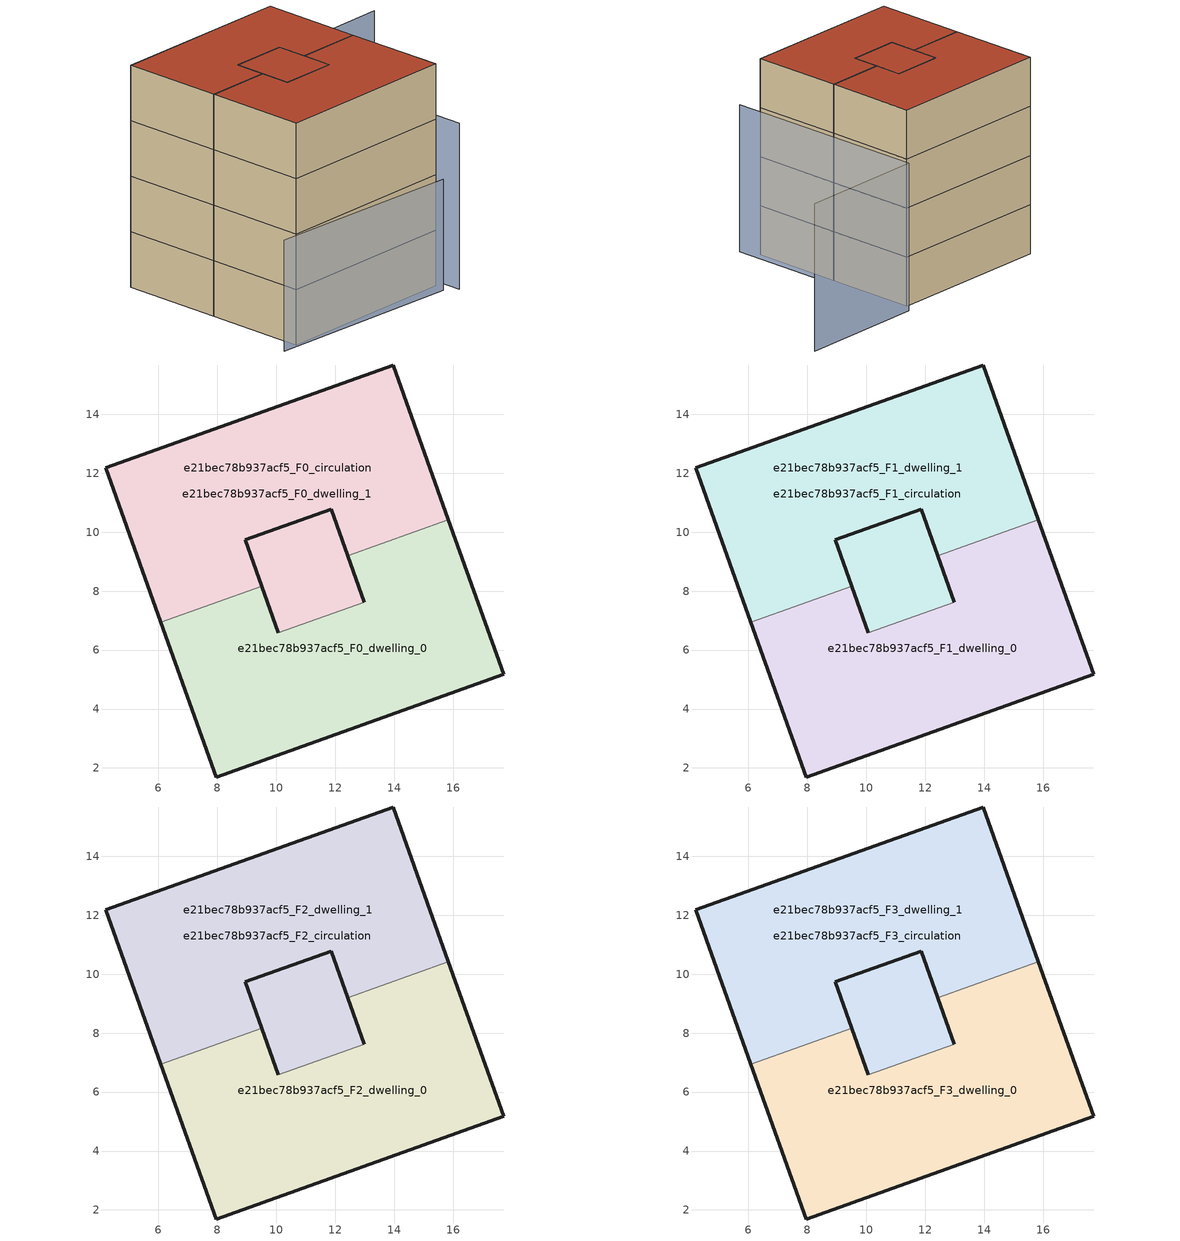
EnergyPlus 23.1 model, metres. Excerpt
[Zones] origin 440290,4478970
e21bec78b937acf5_F0_dwelling_0
 floor ground (EU_floor_Construction): 15.85,10.42 17.72,5.17 7.96,1.69 6.09,6.94 9.5,8.16 10.07,6.59 12.99,7.63 12.43,9.2 z0
 wall outside (EU_wall_Construction): 12.43,9.2 12.99,7.63 / 10.07,6.59 9.5,8.16 / 6.09,6.94 7.96,1.69 17.72,5.17 15.85,10.42 z0:3
 wall to e21bec78b937acf5_F0_dwelling_1 (EU_wall_Construction): 15.85,10.42 12.43,9.2 / 9.5,8.16 6.09,6.94 z0:3
 wall to e21bec78b937acf5_F0_circulation (EU_wall_Construction): 12.99,7.63 10.07,6.59 z0:3
e21bec78b937acf5_F0_dwelling_1
 floor ground (EU_floor_Construction): 13.97,15.67 15.85,10.42 12.43,9.2 11.87,10.78 8.94,9.74 9.5,8.16 6.09,6.94 4.22,12.19 z0; 11.87,10.78 12.43,9.2 12.99,7.63 10.07,6.59 9.5,8.16 8.94,9.74 z0
 wall outside (EU_wall_Construction): 15.85,10.42 13.97,15.67 4.22,12.19 6.09,6.94 / 9.5,8.16 8.94,9.74 11.87,10.78 12.43,9.2 z0:3
e21bec78b937acf5_F0_circulation
 floor ground (EU_floor_Construction): 13.97,15.67 15.85,10.42 12.43,9.2 11.87,10.78 8.94,9.74 9.5,8.16 6.09,6.94 4.22,12.19 z0; 11.87,10.78 12.43,9.2 12.99,7.63 10.07,6.59 9.5,8.16 8.94,9.74 z0
 wall outside (EU_wall_Construction): 12.99,7.63 11.87,10.78 8.94,9.74 10.07,6.59 z0:3
e21bec78b937acf5_F1_dwelling_0
 floor to e21bec78b937acf5_F0_dwelling_0 (EU_floor_Construction): 15.85,10.42 17.72,5.17 7.96,1.69 6.09,6.94 9.5,8.16 10.07,6.59 12.99,7.63 12.43,9.2 z3
 wall outside (EU_wall_Construction): 12.43,9.2 12.99,7.63 / 10.07,6.59 9.5,8.16 / 6.09,6.94 7.96,1.69 17.72,5.17 15.85,10.42 z3:6
 wall to e21bec78b937acf5_F1_dwelling_1 (EU_wall_Construction): 15.85,10.42 12.43,9.2 / 9.5,8.16 6.09,6.94 z3:6
 wall to e21bec78b937acf5_F1_circulation (EU_wall_Construction): 12.99,7.63 10.07,6.59 z3:6
e21bec78b937acf5_F1_dwelling_1
 floor outside (EU_floor_Construction): 13.97,15.67 15.85,10.42 12.43,9.2 11.87,10.78 8.94,9.74 9.5,8.16 6.09,6.94 4.22,12.19 z3
 floor to e21bec78b937acf5_F0_dwelling_1 (EU_floor_Construction): 11.87,10.78 12.43,9.2 12.99,7.63 10.07,6.59 9.5,8.16 8.94,9.74 z3
 wall outside (EU_wall_Construction): 15.85,10.42 13.97,15.67 4.22,12.19 6.09,6.94 / 9.5,8.16 8.94,9.74 11.87,10.78 12.43,9.2 z3:6
e21bec78b937acf5_F1_circulation
 floor to e21bec78b937acf5_F0_circulation (EU_floor_Construction): 15.85,10.42 13.97,15.67 4.22,12.19 6.09,6.94 9.5,8.16 8.94,9.74 11.87,10.78 12.43,9.2 z3; 12.99,7.63 12.43,9.2 11.87,10.78 8.94,9.74 9.42,8.41 10.07,6.59 z3
 wall outside (EU_wall_Construction): 12.99,7.63 11.87,10.78 8.94,9.74 10.07,6.59 z3:6
e21bec78b937acf5_F2_dwelling_0
 floor to e21bec78b937acf5_F1_dwelling_0 (EU_floor_Construction): 15.85,10.42 17.72,5.17 7.96,1.69 6.09,6.94 9.5,8.16 10.07,6.59 12.99,7.63 12.43,9.2 z6
 wall outside (EU_wall_Construction): 12.43,9.2 12.99,7.63 / 10.07,6.59 9.5,8.16 / 6.09,6.94 7.96,1.69 17.72,5.17 15.85,10.42 z6:9
 wall to e21bec78b937acf5_F2_dwelling_1 (EU_wall_Construction): 15.85,10.42 12.43,9.2 / 9.5,8.16 6.09,6.94 z6:9
 wall to e21bec78b937acf5_F2_circulation (EU_wall_Construction): 12.99,7.63 10.07,6.59 z6:9
e21bec78b937acf5_F2_dwelling_1
 floor outside (EU_floor_Construction): 13.97,15.67 15.85,10.42 12.43,9.2 11.87,10.78 8.94,9.74 9.5,8.16 6.09,6.94 4.22,12.19 z6
 floor to e21bec78b937acf5_F1_dwelling_1 (EU_floor_Construction): 11.87,10.78 12.43,9.2 12.99,7.63 10.07,6.59 9.5,8.16 8.94,9.74 z6
 wall outside (EU_wall_Construction): 15.85,10.42 13.97,15.67 4.22,12.19 6.09,6.94 / 9.5,8.16 8.94,9.74 11.87,10.78 12.43,9.2 z6:9
e21bec78b937acf5_F2_circulation
 floor to e21bec78b937acf5_F1_circulation (EU_floor_Construction): 15.85,10.42 13.97,15.67 4.22,12.19 6.09,6.94 9.5,8.16 8.94,9.74 11.87,10.78 12.43,9.2 z6; 12.99,7.63 12.43,9.2 11.87,10.78 8.94,9.74 9.42,8.41 10.07,6.59 z6
 wall outside (EU_wall_Construction): 12.99,7.63 11.87,10.78 8.94,9.74 10.07,6.59 z6:9
e21bec78b937acf5_F3_dwelling_0
 floor to e21bec78b937acf5_F2_dwelling_0 (EU_floor_Construction): 15.85,10.42 17.72,5.17 7.96,1.69 6.09,6.94 9.5,8.16 10.07,6.59 12.99,7.63 12.43,9.2 z9
 wall outside (EU_wall_Construction): 12.43,9.2 12.99,7.63 / 10.07,6.59 9.5,8.16 / 6.09,6.94 7.96,1.69 17.72,5.17 15.85,10.42 z9:12
 wall to e21bec78b937acf5_F3_dwelling_1 (EU_wall_Construction): 15.85,10.42 12.43,9.2 / 9.5,8.16 6.09,6.94 z9:12
 wall to e21bec78b937acf5_F3_circulation (EU_wall_Construction): 12.99,7.63 10.07,6.59 z9:12
 roof outside (EU_roof_Construction): 17.72,5.17 15.85,10.42 12.43,9.2 12.99,7.63 10.07,6.59 9.5,8.16 6.09,6.94 7.96,1.69 z12
e21bec78b937acf5_F3_dwelling_1
 floor outside (EU_floor_Construction): 13.97,15.67 15.85,10.42 12.43,9.2 11.87,10.78 8.94,9.74 9.5,8.16 6.09,6.94 4.22,12.19 z9
 floor to e21bec78b937acf5_F2_dwelling_1 (EU_floor_Construction): 11.87,10.78 12.43,9.2 12.99,7.63 10.07,6.59 9.5,8.16 8.94,9.74 z9
 wall outside (EU_wall_Construction): 15.85,10.42 13.97,15.67 4.22,12.19 6.09,6.94 / 9.5,8.16 8.94,9.74 11.87,10.78 12.43,9.2 z9:12
 roof outside (EU_roof_Construction): 12.99,7.63 12.43,9.2 11.87,10.78 8.94,9.74 9.5,8.16 10.07,6.59 z12; 15.85,10.42 13.97,15.67 4.22,12.19 6.09,6.94 9.5,8.16 8.94,9.74 11.87,10.78 12.43,9.2 z12
e21bec78b937acf5_F3_circulation
 floor to e21bec78b937acf5_F2_circulation (EU_floor_Construction): 15.85,10.42 13.97,15.67 4.22,12.19 6.09,6.94 9.5,8.16 8.94,9.74 11.87,10.78 12.43,9.2 z9; 12.99,7.63 12.43,9.2 11.87,10.78 8.94,9.74 9.42,8.41 10.07,6.59 z9
 wall outside (EU_wall_Construction): 12.99,7.63 11.87,10.78 8.94,9.74 10.07,6.59 z9:12
 roof outside (EU_roof_Construction): 12.99,7.63 12.43,9.2 11.87,10.78 8.94,9.74 9.5,8.16 10.07,6.59 z12; 15.85,10.42 13.97,15.67 4.22,12.19 6.09,6.94 9.5,8.16 8.94,9.74 11.87,10.78 12.43,9.2 z12
shading: 7.07,1.32 17.78,4.49 z0:6; 18.52,4.21 14.17,16.27 / 14.17,16.27 21.62,18.96 z0:9
[Building]
EU S2 Campaign: North Axis=0; Terrain=City; Solar Distribution=FullExterior
[Site:Location]
Madrid: Latitude=40.5; Longitude=-3.5; Time Zone=1; Elevation=609
[SizingPeriod:WeatherFileDays]
AnnualSizingPeriod: Begin Month=1; Begin Day of Month=1; End Month=12; End Day of Month=31; Day of Week for Start Day=Monday; Use Weather File Daylight Saving Period=No; Use Weather File Rain and Snow Indicators=No
[MATERIAL]
EU_InternalMass_Material: Roughness=MediumRough; Thickness=0.1; Conductivity=1; Density=1800; Specific Heat=900; Thermal Absorptance=0.9; Solar Absorptance=0.7; Visible Absorptance=0.7
[MATERIAL:NOMASS] Roughness=MediumRough; Thermal Absorptance=0.9; Solar Absorptance=0.7; Visible Absorptance=0.7
Name | Thermal Resistance
EU_wall_NoMass | 0.609216
EU_roof_NoMass | 0.513268
EU_floor_NoMass | 0.568163
[CONSTRUCTION]
EU_wall_Construction: EU_wall_NoMass
EU_roof_Construction: EU_roof_NoMass
EU_floor_Construction: EU_floor_NoMass
EU_InternalMass_Construction: EU_InternalMass_Material
[ZONE] Type=1; Multiplier=1; Ceiling Height=autocalculate; Floor Area=autocalculate; Part of Total Floor Area=Yes
Name | Volume
e21bec78b937acf5_F0_dwelling_0; e21bec78b937acf5_F1_dwelling_0; e21bec78b937acf5_F2_dwelling_0; e21bec78b937acf5_F3_dwelling_0 | 157.569
e21bec78b937acf5_F0_dwelling_1; e21bec78b937acf5_F1_dwelling_1; e21bec78b937acf5_F2_dwelling_1; e21bec78b937acf5_F3_dwelling_1; e21bec78b937acf5_F0_circulation; e21bec78b937acf5_F1_circulation; e21bec78b937acf5_F2_circulation; e21bec78b937acf5_F3_circulation | 188.738
[INTERNALMASS] Construction=EU_InternalMass_Construction; Surface Area=52.5232
Name | Zone or ZoneList
e21bec78b937acf5_F0_dwelling_0_EU_InternalMass | e21bec78b937acf5_F0_dwelling_0
e21bec78b937acf5_F0_dwelling_1_EU_InternalMass | e21bec78b937acf5_F0_dwelling_1
e21bec78b937acf5_F1_dwelling_0_EU_InternalMass | e21bec78b937acf5_F1_dwelling_0
e21bec78b937acf5_F1_dwelling_1_EU_InternalMass | e21bec78b937acf5_F1_dwelling_1
e21bec78b937acf5_F2_dwelling_0_EU_InternalMass | e21bec78b937acf5_F2_dwelling_0
e21bec78b937acf5_F2_dwelling_1_EU_InternalMass | e21bec78b937acf5_F2_dwelling_1
e21bec78b937acf5_F3_dwelling_0_EU_InternalMass | e21bec78b937acf5_F3_dwelling_0
e21bec78b937acf5_F3_dwelling_1_EU_InternalMass | e21bec78b937acf5_F3_dwelling_1
[OTHEREQUIPMENT] Fuel Type=Electricity; Design Level Calculation Method=Watts/Area; Power per Zone Floor Area=1; Fraction Latent=0; Fraction Radiant=0; Fraction Lost=0; Carbon Dioxide Generation Rate=0; EndUse Subcategory=EU_Step8_InternalGains
Name | Zone or ZoneList or Space or SpaceList | Schedule
EU_Step8_InternalGain_e21bec78b937acf5_F0_dwelling_0_f000 | e21bec78b937acf5_F0_dwelling_0 | EU_Step8_GainSchedule_e21bec78b937acf5_F0_dwelling_0_f000
EU_Step8_InternalGain_e21bec78b937acf5_F0_dwelling_1_f000 | e21bec78b937acf5_F0_dwelling_1 | EU_Step8_GainSchedule_e21bec78b937acf5_F0_dwelling_1_f000
EU_Step8_InternalGain_e21bec78b937acf5_F1_dwelling_0_f000 | e21bec78b937acf5_F1_dwelling_0 | EU_Step8_GainSchedule_e21bec78b937acf5_F1_dwelling_0_f000
EU_Step8_InternalGain_e21bec78b937acf5_F1_dwelling_1_f000 | e21bec78b937acf5_F1_dwelling_1 | EU_Step8_GainSchedule_e21bec78b937acf5_F1_dwelling_1_f000
EU_Step8_InternalGain_e21bec78b937acf5_F2_dwelling_0_f000 | e21bec78b937acf5_F2_dwelling_0 | EU_Step8_GainSchedule_e21bec78b937acf5_F2_dwelling_0_f000
EU_Step8_InternalGain_e21bec78b937acf5_F2_dwelling_1_f000 | e21bec78b937acf5_F2_dwelling_1 | EU_Step8_GainSchedule_e21bec78b937acf5_F2_dwelling_1_f000
EU_Step8_InternalGain_e21bec78b937acf5_F3_dwelling_0_f000 | e21bec78b937acf5_F3_dwelling_0 | EU_Step8_GainSchedule_e21bec78b937acf5_F3_dwelling_0_f000
EU_Step8_InternalGain_e21bec78b937acf5_F3_dwelling_1_f000 | e21bec78b937acf5_F3_dwelling_1 | EU_Step8_GainSchedule_e21bec78b937acf5_F3_dwelling_1_f000
[ZONEINFILTRATION:DESIGNFLOWRATE] Schedule=EU_AlwaysOn; Design Flow Rate Calculation Method=Flow/Area; Flow Rate per Floor Area=0.0005; Constant Term Coefficient=1; Temperature Term Coefficient=0; Velocity Term Coefficient=0; Velocity Squared Term Coefficient=0
Name | Zone or ZoneList or Space or SpaceList
EU_Circulation_Infiltration_e21bec78b937acf5_F0_circulation | e21bec78b937acf5_F0_circulation
EU_Circulation_Infiltration_e21bec78b937acf5_F1_circulation | e21bec78b937acf5_F1_circulation
EU_Circulation_Infiltration_e21bec78b937acf5_F2_circulation | e21bec78b937acf5_F2_circulation
EU_Circulation_Infiltration_e21bec78b937acf5_F3_circulation | e21bec78b937acf5_F3_circulation
[ZONEVENTILATION:DESIGNFLOWRATE] Schedule=EU_AlwaysOn; Design Flow Rate Calculation Method=AirChanges/Hour; Air Changes per Hour=0.752966; Ventilation Type=Natural; Fan Pressure Rise=0; Fan Total Efficiency=1; Constant Term Coefficient=1; Temperature Term Coefficient=0; Velocity Term Coefficient=0; Velocity Squared Term Coefficient=0; Minimum Indoor Temperature=-100; Maximum Indoor Temperature=100; Delta Temperature=-100; Minimum Outdoor Temperature=-100; Maximum Outdoor Temperature=100; Maximum Wind Speed=40
Name | Zone or ZoneList or Space or SpaceList
EU_ConstantAir_e21bec78b937acf5_F0_dwelling_0 | e21bec78b937acf5_F0_dwelling_0
EU_ConstantAir_e21bec78b937acf5_F0_dwelling_1 | e21bec78b937acf5_F0_dwelling_1
EU_ConstantAir_e21bec78b937acf5_F1_dwelling_0 | e21bec78b937acf5_F1_dwelling_0
EU_ConstantAir_e21bec78b937acf5_F1_dwelling_1 | e21bec78b937acf5_F1_dwelling_1
EU_ConstantAir_e21bec78b937acf5_F2_dwelling_0 | e21bec78b937acf5_F2_dwelling_0
EU_ConstantAir_e21bec78b937acf5_F2_dwelling_1 | e21bec78b937acf5_F2_dwelling_1
EU_ConstantAir_e21bec78b937acf5_F3_dwelling_0 | e21bec78b937acf5_F3_dwelling_0
EU_ConstantAir_e21bec78b937acf5_F3_dwelling_1 | e21bec78b937acf5_F3_dwelling_1
[HVACTEMPLATE:THERMOSTAT] Constant Heating Setpoint=20; Constant Cooling Setpoint=50
EU_HeatOnly_e21bec78b937acf5_F0_dwelling_0; EU_HeatOnly_e21bec78b937acf5_F0_dwelling_1; EU_HeatOnly_e21bec78b937acf5_F1_dwelling_0; EU_HeatOnly_e21bec78b937acf5_F1_dwelling_1; EU_HeatOnly_e21bec78b937acf5_F2_dwelling_0; EU_HeatOnly_e21bec78b937acf5_F2_dwelling_1; EU_HeatOnly_e21bec78b937acf5_F3_dwelling_0; EU_HeatOnly_e21bec78b937acf5_F3_dwelling_1
[HVACTEMPLATE:ZONE:IDEALLOADSAIRSYSTEM] System Availability Schedule=EU_AlwaysOn; Maximum Heating Supply Air Temperature=50; Minimum Cooling Supply Air Temperature=13; Maximum Heating Supply Air Humidity Ratio=0.0156; Minimum Cooling Supply Air Humidity Ratio=0.0077; Heating Limit=NoLimit; Cooling Limit=NoLimit; Heating Availability Schedule=EU_AlwaysOn; Cooling Availability Schedule=EU_CoolingOff; Dehumidification Control Type=ConstantSensibleHeatRatio; Cooling Sensible Heat Ratio=0.7; Dehumidification Setpoint=60; Humidification Control Type=None; Humidification Setpoint=30; Outdoor Air Method=None; Outdoor Air Flow Rate per Person=0.00944; Outdoor Air Flow Rate per Zone Floor Area=0; Outdoor Air Flow Rate per Zone=0; Demand Controlled Ventilation Type=None; Outdoor Air Economizer Type=NoEconomizer; Heat Recovery Type=None; Sensible Heat Recovery Effectiveness=0.7; Latent Heat Recovery Effectiveness=0.65
Name | Template Thermostat
e21bec78b937acf5_F0_dwelling_0 | EU_HeatOnly_e21bec78b937acf5_F0_dwelling_0
e21bec78b937acf5_F0_dwelling_1 | EU_HeatOnly_e21bec78b937acf5_F0_dwelling_1
e21bec78b937acf5_F1_dwelling_0 | EU_HeatOnly_e21bec78b937acf5_F1_dwelling_0
e21bec78b937acf5_F1_dwelling_1 | EU_HeatOnly_e21bec78b937acf5_F1_dwelling_1
e21bec78b937acf5_F2_dwelling_0 | EU_HeatOnly_e21bec78b937acf5_F2_dwelling_0
e21bec78b937acf5_F2_dwelling_1 | EU_HeatOnly_e21bec78b937acf5_F2_dwelling_1
e21bec78b937acf5_F3_dwelling_0 | EU_HeatOnly_e21bec78b937acf5_F3_dwelling_0
e21bec78b937acf5_F3_dwelling_1 | EU_HeatOnly_e21bec78b937acf5_F3_dwelling_1
[SIZING:ZONE] Zone Cooling Design Supply Air Temperature Input Method=SupplyAirTemperature; Zone Cooling Design Supply Air Temperature=13; Zone Heating Design Supply Air Temperature Input Method=SupplyAirTemperature; Zone Heating Design Supply Air Temperature=50; Zone Cooling Design Supply Air Humidity Ratio=0.008; Zone Heating Design Supply Air Humidity Ratio=0.008; Cooling Design Air Flow Method=DesignDay; Cooling Design Air Flow Rate=0; Cooling Minimum Air Flow per Zone Floor Area=0.000762; Cooling Minimum Air Flow=0; Cooling Minimum Air Flow Fraction=0.2; Heating Design Air Flow Method=DesignDay; Heating Design Air Flow Rate=0; Heating Maximum Air Flow per Zone Floor Area=0.002032; Heating Maximum Air Flow=0.141576; Heating Maximum Air Flow Fraction=0.3; Account for Dedicated Outdoor Air System=No; Dedicated Outdoor Air System Control Strategy=NeutralSupplyAir; Dedicated Outdoor Air Low Setpoint Temperature for Design=autosize; Dedicated Outdoor Air High Setpoint Temperature for Design=autosize; Zone Load Sizing Method=Sensible Load Only No Latent Load; Zone Latent Cooling Design Supply Air Humidity Ratio Input Method=HumidityRatioDifference; Zone Cooling Design Supply Air Humidity Ratio Difference=0.005; Zone Latent Heating Design Supply Air Humidity Ratio Input Method=HumidityRatioDifference; Zone Humidification Design Supply Air Humidity Ratio Difference=0.005
e21bec78b937acf5_F0_dwelling_0; e21bec78b937acf5_F0_dwelling_1; e21bec78b937acf5_F1_dwelling_0; e21bec78b937acf5_F1_dwelling_1; e21bec78b937acf5_F2_dwelling_0; e21bec78b937acf5_F2_dwelling_1; e21bec78b937acf5_F3_dwelling_0; e21bec78b937acf5_F3_dwelling_1
[SCHEDULE:CONSTANT]
Name | Hourly Value
EU_AlwaysOn | 1
EU_CoolingOff | 0
[SCHEDULE:FILE] Column Number=1; Rows to Skip at Top=0; Number of Hours of Data=8760; Column Separator=Comma; Interpolate to Timestep=No; Minutes per Item=60; Adjust Schedule for Daylight Savings=Yes
Name | File
EU_Step8_GainSchedule_e21bec78b937acf5_F0_dwelling_0_f000 | ../../schedules/e21bec78b937acf5/e21bec78b937acf5_F0_dwelling_0_f000_gain.csv
EU_Step8_GainSchedule_e21bec78b937acf5_F0_dwelling_1_f000 | ../../schedules/e21bec78b937acf5/e21bec78b937acf5_F0_dwelling_1_f000_gain.csv
EU_Step8_GainSchedule_e21bec78b937acf5_F1_dwelling_0_f000 | ../../schedules/e21bec78b937acf5/e21bec78b937acf5_F1_dwelling_0_f000_gain.csv
EU_Step8_GainSchedule_e21bec78b937acf5_F1_dwelling_1_f000 | ../../schedules/e21bec78b937acf5/e21bec78b937acf5_F1_dwelling_1_f000_gain.csv
EU_Step8_GainSchedule_e21bec78b937acf5_F2_dwelling_0_f000 | ../../schedules/e21bec78b937acf5/e21bec78b937acf5_F2_dwelling_0_f000_gain.csv
EU_Step8_GainSchedule_e21bec78b937acf5_F2_dwelling_1_f000 | ../../schedules/e21bec78b937acf5/e21bec78b937acf5_F2_dwelling_1_f000_gain.csv
EU_Step8_GainSchedule_e21bec78b937acf5_F3_dwelling_0_f000 | ../../schedules/e21bec78b937acf5/e21bec78b937acf5_F3_dwelling_0_f000_gain.csv
EU_Step8_GainSchedule_e21bec78b937acf5_F3_dwelling_1_f000 | ../../schedules/e21bec78b937acf5/e21bec78b937acf5_F3_dwelling_1_f000_gain.csv
